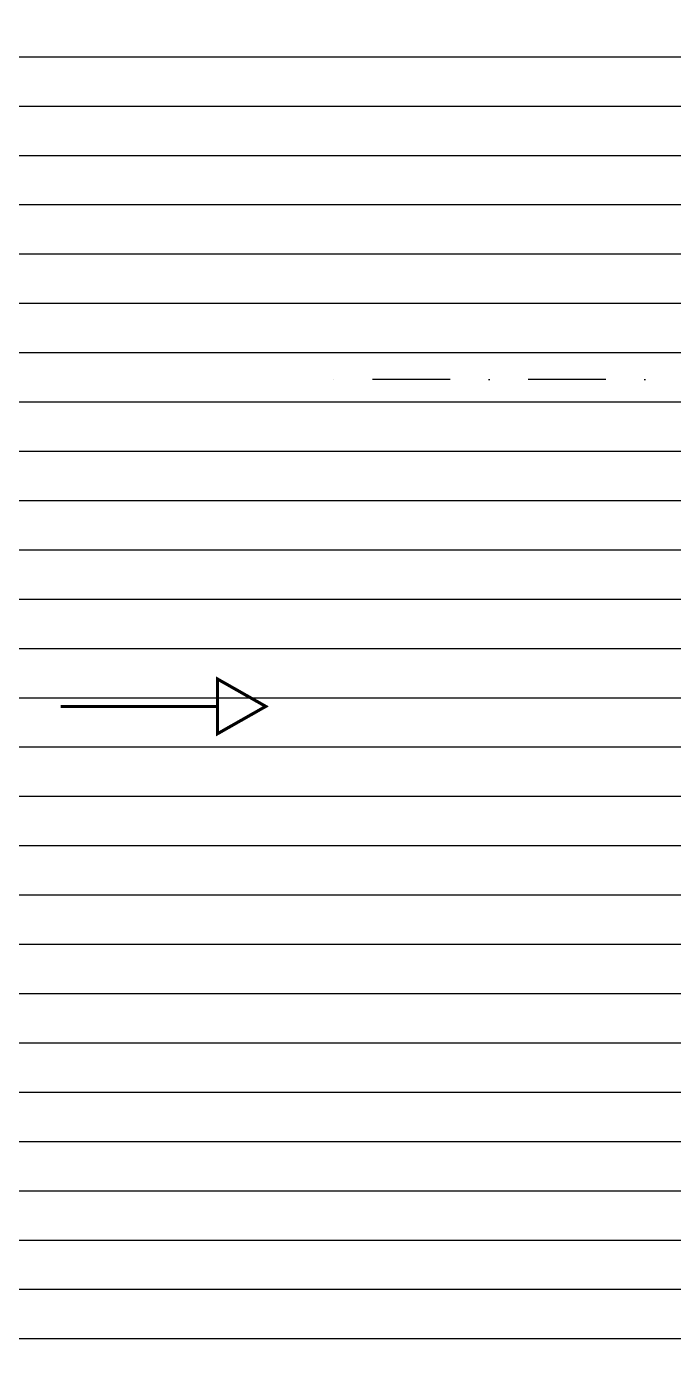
# Model space of a CAD drawing. Extents: x 58467 to 79089, y -33726 to -17391.
# Drawn here: x 71935.4 to 72143.5, y -20057.4 to -19625.5 of the extents above; entities that cross this region are included whole.
import ezdxf
from ezdxf.enums import TextEntityAlignment as Align

# ---------------------------------------------------------------- set-up
doc = ezdxf.new("R2010")
doc.units = 0
doc.header["$LTSCALE"] = 100
doc.linetypes.add('DASHDOT2', pattern=[0.5, 0.25, -0.125, 0, -0.125])
for name, color, linetype in [('BA_axis', 5, 'DASHDOT2'), ('BA_elev1', 7, 'Continuous'), ('BA_elev3', 8, 'Continuous')]:
    doc.layers.add(name, color=color, linetype=linetype)
doc.styles.add('text1', font='arial.ttf', dxfattribs={"height": 20})

# ---------------------------------------------------------------- blocks, each defined once
blk = doc.blocks.new('*U176')
blk.add_line((0, 0), (0, -696))
at = {"linetype": 'Continuous', "style": 'text1'}
blk.add_attdef('1', text='', height=40, dxfattribs=at).set_placement((0, 38), align=Align.MIDDLE)
blk = doc.blocks.new('AXIS')
at = {"layer": 'BA_axis', "xscale": -1, "rotation": 270}
blk.add_blockref('*U176', (4176.09, -32187.27), dxfattribs=at)

msp = doc.modelspace()

# ---------------------------------------------------------------- hatches: boundary and pattern name
at = {"layer": 'BA_elev3'}
h = msp.add_hatch(dxfattribs=at)
h.set_pattern_fill('LINE', color=256, scale=5)
h.set_pattern_definition([(0, (21566.486, 12448.205), (0, 15.875), [])])
h.paths.add_polyline_path([(71842.37, -20697.11), (72188.67, -20697.09), (72188.68, -19256.09), (72188.48, -19255.97), (72188.48, -19077.06), (72426.47, -19077.06), (72426.47, -18875.8), (71842.37, -18839.03)])

# ---------------------------------------------------------------- linework, layer by layer
at = {"layer": 'BA_elev1', "color": 1, "const_width": 1}
msp.add_lwpolyline([(71996.81, -19835.52), (71996.81, -19853.16), (72012.36, -19844.34)], close=True, dxfattribs=at)
msp.add_lwpolyline([(71946.31, -19844.34), (71996.81, -19844.34)], dxfattribs=at)

# ---------------------------------------------------------------- block references
at = {"layer": 'BA_axis'}
msp.add_blockref('AXIS', (68546.93, 12448.2), dxfattribs=at)

doc.saveas('drawing.dxf')
